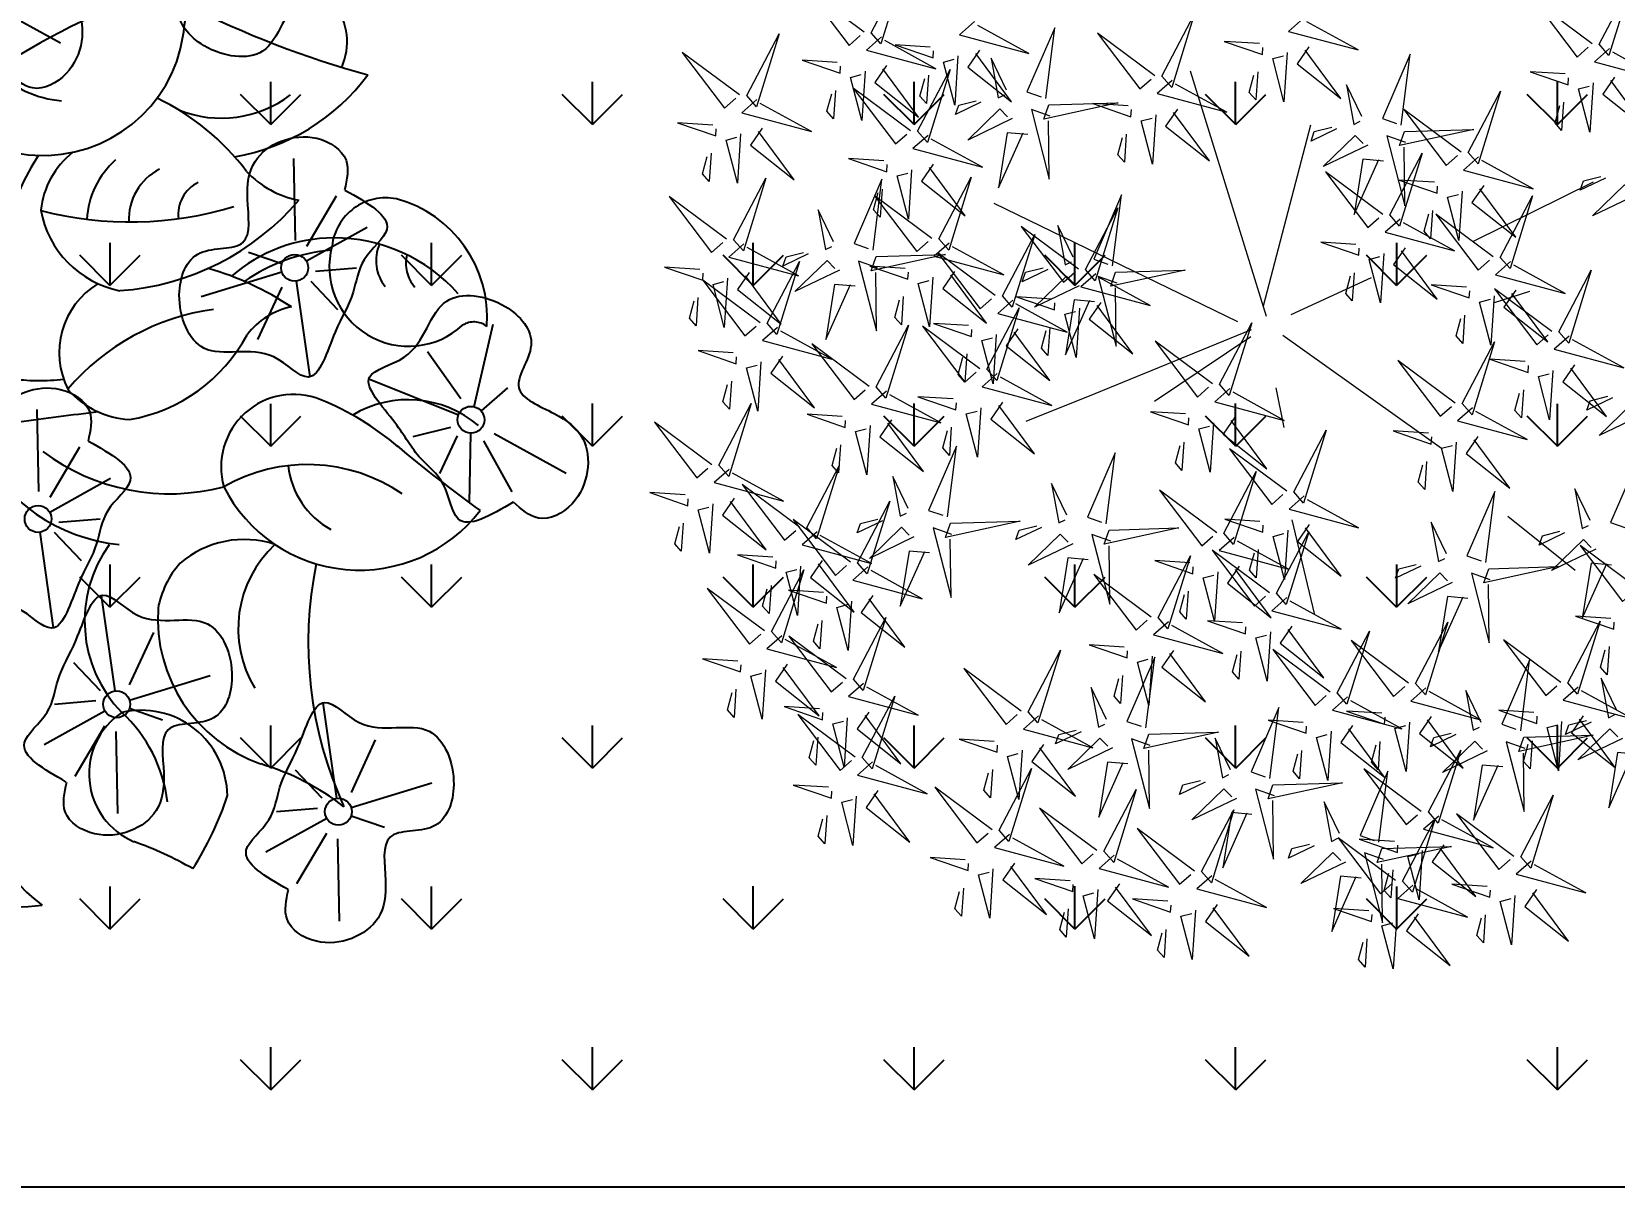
# Model space of a CAD drawing. Header units: inches. Extents: x -9 to 337, y -247 to 209.
# Drawn here: x 34.897 to 35.593, y 44.858 to 45.366 of the extents above; entities that cross this region are included whole.
import ezdxf

# ---------------------------------------------------------------- set-up
doc = ezdxf.new("R2010")
doc.units = ezdxf.units.IN
doc.header["$MEASUREMENT"] = 0
doc.header["$PDMODE"] = 34
doc.linetypes.add('ACAD_ISO02W100', pattern=[15, 12, -3])
doc.layers.add('arboless', color=72, linetype='ACAD_ISO02W100')
doc.layers.add('Croto', color=16, linetype='Continuous', lineweight=5)
doc.styles.add('MONOTXT4', font='monotxt4.shx')
doc.dimstyles.new('E100', dxfattribs={"dimtxt": 0.15, "dimasz": 0.2, "dimexe": 0.15, "dimexo": 0.02, "dimgap": 0.09, "dimtad": 1, "dimzin": 0, "dimdsep": 46, "dimtxsty": 'MONOTXT4', "dimblk": 'DOTSMALL', "dimcen": 0.01, "dimdle": 0.15, "dimclrd": 1, "dimclre": 1, "dimclrt": 2, "dimadec": 0, "dimazin": 0, "dimtfac": 1, "dimtofl": 0, "dimtmove": 1, "dimatfit": 1, "dimldrblk": 'OPEN90', "dimfxl": 1, "dimtolj": 1, "dimtzin": 0, "dimarcsym": 0})

# ---------------------------------------------------------------- blocks, each defined once
blk = doc.blocks.new('purple flowers')
at = {"color": 202, "linetype": 'Continuous'}
for p, q in [((9.461, 3.354), (9.275, 5.754)), ((0.11, -1.969), (-1.875, -3.331)), ((-0.124, -3.622), (-1.837, -3.7)), ((-4.97, -5.893), (-2.847, -4.02)), ((-0.396, -4.887), (-2.203, -3.942)), ((5.53, -4.174), (7.431, -5.752)), ((-2.88, -5.494), (-2.621, -4.384)), ((-1.558, -5.283), (-2.305, -4.327)), ((7.379, -4.622), (7.636, -5.622)), ((10.395, -4.213), (8.41, -5.575)), ((7.052, -5.997), (5.376, -6.245)), ((10.162, -5.866), (8.449, -5.944)), ((5.315, -8.137), (7.438, -6.264)), ((9.889, -7.131), (8.083, -6.186)), ((-5.499, -6.935), (-5.757, -8.044)), ((-3.408, -6.536), (-5.531, -8.409)), ((7.406, -7.738), (7.664, -6.628)), ((8.727, -7.527), (7.98, -6.571)), ((-6.82, -7.145), (-6.073, -8.102)), ((-7.982, -7.542), (-6.176, -8.487)), ((-8.255, -8.806), (-6.542, -8.728)), ((-5.145, -8.676), (-3.469, -8.427)), ((-8.488, -10.459), (-6.503, -9.098)), ((-5.472, -10.051), (-5.729, -9.051)), ((-3.623, -10.498), (-5.524, -8.921)), ((6.213, -9.611), (6.773, -12.386)), ((7.198, -12.185), (7.82, -10.61)), ((5.513, -11.621), (6.345, -12.4)), ((9.537, -11.778), (7.221, -12.636)), ((4.797, -14.075), (6.519, -12.983)), ((5.035, -12.871), (6.237, -12.702)), ((8.225, -13.156), (7.231, -12.878)), ((5.756, -14.943), (6.545, -13.421)), ((-2.467, -13.702), (-4.59, -15.575)), ((7.071, -15.972), (6.884, -13.572)), ((-5.878, -14.311), (-5.132, -15.268)), ((-4.557, -14.101), (-4.816, -15.21)), ((-7.041, -14.708), (-5.234, -15.653)), ((-4.203, -15.842), (-2.528, -15.593)), ((-7.313, -15.972), (-5.6, -15.894)), ((-4.53, -17.217), (-4.787, -16.217)), ((-2.681, -17.664), (-4.582, -16.087)), ((-7.547, -17.625), (-5.562, -16.264))]:
    blk.add_line(p, q, dxfattribs=at)
for centre in [(-2.552, -3.759), (7.734, -6.003), (-5.827, -8.669), (6.851, -12.772), (-4.885, -15.835)]:
    blk.add_circle(centre, 0.394, dxfattribs=at)
at = {"color": 102}
for centre, radius, start, end in [((8.722, 3.678), 2.841, 150.594, 211.7772), ((-0.01, -13.854), 19.935, 55.7207, 71.7062), ((10.819, 3.889), 3.126, 168.6008, 208.3848), ((6.411, -5.504), 7.594, 90.3699, 141.897), ((9.91, 4.249), 4.154, 209.8402, 294.6084), ((6.201, -1.093), 2.517, 71.818, 117.0244), ((7.091, -0.984), 2.948, 133.6208, 201.8989), ((14.847, 4.438), 10.335, 198.593, 230.3876), ((5.685, 13.078), 13.941, 295.2857, 302.0771), ((40.454, 4.002), 28.187, 186.3544, 197.9638), ((6.837, -2.309), 2.52, 74.9163, 120.0569), ((2.517, -0.849), 7.223, 340.4038, 7.5637), ((6.611, 2.205), 6.875, 206.0839, 219.1785), ((7.155, -2.537), 1.649, 60.3286, 125.9444), ((13.021, 0.047), 3.353, 191.5061, 250.6153), ((2.81, -3.735), 5.275, 150.4821, 207.3773), ((3.162, -3.58), 2.371, 64.6023, 150.6019), ((-138.657, -121.748), 183.018, 40.24332, 40.98048), ((10.403, 2.528), 7.604, 217.3335, 262.8899), ((7.742, -3.179), 1.061, 59.8834, 129.675), ((3.655, -3.094), 2.647, 165.1861, 209.4937), ((0.244, -9.214), 6.871, 41.2811, 82.7763), ((14.004, 1.48), 6.182, 223.0544, 266.6243), ((13.106, -2.118), 1.835, 279.362, 340.3188), ((5.361, -3.176), 6.195, 176.4236, 228.1645), ((12.055, -3.93), 2.813, 166.4489, 202.7549), ((-7.79, -6.358), 5.578, 155.486, 221.8625), ((-2.504, -6.568), 9.23, 0.1004, 16.8392), ((4.898, -1.08), 4.855, 223.0819, 275.1151), ((5.289, -8.982), 4.556, 33.3637, 74.4193), ((4.574, -9.932), 5.34, 38.4642, 67.8193), ((-2.194, -9.755), 3.842, 87.6643, 167.5749), ((5.169, -8.12), 2.21, 45.2035, 85.7973), ((9.591, -7.989), 1.592, 22.2012, 116.8093), ((5.038, -9.163), 4.865, 344.8833, 33.5175), ((-8.294, -10.157), 3.652, 106.0617, 178.7938), ((9.597, -8.783), 2.33, 108.0971, 256.0722), ((2.838, -9.184), 2.127, 11.3471, 139.1372), ((7.652, -8.516), 3.594, 298.9962, 18.3063), ((5.1, -10.01), 4.462, 150.1807, 265.8375), ((-1.006, -12.189), 4.933, 358.9193, 63.0608), ((9.853, -8.86), 1.164, 98.5384, 163.3678), ((-0.561, -12.08), 4.538, 119.7446, 193.7693), ((-1.738, -10.71), 2.786, 81.922, 112.7052), ((-2.15, -10.724), 2.887, 15.0019, 73.8397), ((-6.789, -10.918), 2.161, 67.0296, 190.3702), ((-3.379, -10.391), 8.46, 352.9703, 11.0771), ((10.223, -9.541), 1.062, 109.833, 164.5296), ((-10.127, -8.246), 4.237, 310.0608, 350.73), ((-7.691, -10.756), 2.527, 303.8561, 46.3173), ((4.356, -10.911), 2.456, 129.9176, 184.4468), ((-0.168, -13.248), 3.369, 76.1397, 154.4466), ((3.696, -12.649), 3.159, 352.735, 64.4007), ((-2.15, -10.724), 2.887, 356.055, 356.2447), ((8.779, -11.607), 0.618, 355.0961, 65.4613), ((-19.585, -13.894), 10.98, 3.7237, 13.6297), ((5.142, -22.063), 11.596, 111.8361, 147.836), ((43.762, -16.035), 39.017, 173.1285, 177.6872), ((-8.677, -4.24), 8.941, 270.3129, 285.5326), ((-12.06, -15.307), 7.409, 355.486, 16.8376)]:
    blk.add_arc(centre, radius, start, end, dxfattribs=at)
at = {"color": 202, "linetype": 'Continuous'}
for points in [[(7.899, 4.192), (6.61, 5.274), (7.219, 6.199), (7.486, 7.17), (7.947, 8.37), (8.655, 9.727), (9.701, 9.198), (11.761, 9.061), (12.572, 7.541), (12.03, 6.276), (10.798, 5.898), (10.736, 4.62), (10.581, 3.507), (8.815, 2.724), (7.919, 3.316), (7.911, 4.189)], [(16.39, 3.14), (17.68, 2.058), (17.07, 1.133), (16.803, 0.162), (16.342, -1.038), (15.634, -2.395), (14.588, -1.866), (12.528, -1.728), (11.717, -0.208), (12.259, 1.056), (13.491, 1.434), (13.554, 2.712), (13.708, 3.825), (15.474, 4.608), (16.37, 4.016), (16.378, 3.143)], [(0.165, -3.741), (-0.127, -5.399), (-1.233, -5.334), (-2.207, -5.588), (-3.478, -5.789), (-5.006, -5.854), (-5.071, -4.684), (-5.982, -2.831), (-5.071, -1.368), (-3.705, -1.206), (-2.762, -2.083), (-1.624, -1.498), (-0.583, -1.076), (0.979, -2.213), (0.913, -3.286), (0.162, -3.729)], [(10.451, -5.985), (10.158, -7.643), (9.052, -7.577), (8.078, -7.831), (6.808, -8.033), (5.279, -8.098), (5.214, -6.927), (4.304, -5.075), (5.214, -3.612), (6.58, -3.45), (7.524, -4.327), (8.662, -3.742), (9.703, -3.32), (11.264, -4.457), (11.199, -5.53), (10.447, -5.973)], [(-8.544, -8.688), (-8.251, -7.03), (-7.145, -7.095), (-6.171, -6.841), (-4.901, -6.64), (-3.372, -6.575), (-3.307, -7.745), (-2.396, -9.598), (-3.307, -11.06), (-4.673, -11.223), (-5.617, -10.345), (-6.755, -10.93), (-7.796, -11.353), (-9.357, -10.215), (-9.292, -9.143), (-8.54, -8.7)], [(5.509, -15.135), (4.219, -14.052), (4.829, -13.127), (5.096, -12.157), (5.557, -10.956), (6.265, -9.6), (7.311, -10.128), (9.371, -10.266), (10.182, -11.786), (9.64, -13.05), (8.408, -13.428), (8.345, -14.707), (8.191, -15.819), (6.425, -16.603), (5.529, -16.01), (5.521, -15.137)], [(-7.602, -15.854), (-7.31, -14.196), (-6.204, -14.261), (-5.23, -14.007), (-3.959, -13.806), (-2.431, -13.741), (-2.366, -14.911), (-1.455, -16.764), (-2.366, -18.226), (-3.732, -18.389), (-4.675, -17.511), (-5.813, -18.096), (-6.854, -18.519), (-8.416, -17.381), (-8.35, -16.309), (-7.599, -15.866)]]:
    blk.add_spline(points, degree=3, dxfattribs=at)
blk = doc.blocks.new('A$C1CBF2075')
at = {"layer": 'Croto', "color": 32}
for p, q in [((0.33427, 0.33866), (0.38477, 0.45875)), ((0.32224, 0.33145), (0.27174, 0.44434)), ((0.31984, 0.33626), (0.24529, 0.3867)), ((0.40882, 0.35787), (0.44249, 0.36988)), ((0.33186, 0.33145), (0.40882, 0.35787)), ((0.33427, 0.32905), (0.38958, 0.33626)), ((0.31263, 0.32425), (0.27174, 0.31224)), ((0.32224, 0.31945), (0.3006, 0.22818)), ((0.34148, 0.30263), (0.3511, 0.28582)), ((0.22365, 0.29303), (0.16112, 0.27621)), ((0.23567, 0.2642), (0.21884, 0.257)), ((0.37756, 0.24979), (0.3992, 0.20896)), ((0.2982, 0.18254), (0.29098, 0.14171))]:
    blk.add_line(p, q, dxfattribs=at)
at = {"layer": 'Croto', "color": 40}
for points in [[(0.44249, 0.57884), (0.4497, 0.61247), (0.4521, 0.57884), (0.44489, 0.57884)], [(0.37756, 0.56203), (0.38477, 0.59566), (0.38717, 0.56203), (0.37996, 0.56203)], [(0.44008, 0.57644), (0.40882, 0.58845), (0.44008, 0.56924), (0.44008, 0.57644)], [(0.46172, 0.57644), (0.47375, 0.58845), (0.46413, 0.57164), (0.46172, 0.57404)], [(0.43768, 0.57164), (0.44729, 0.57164), (0.42806, 0.54282), (0.43768, 0.56924)], [(0.45451, 0.56443), (0.47134, 0.54762), (0.46172, 0.56684), (0.45691, 0.56443)], [(0.47134, 0.56684), (0.48096, 0.55723), (0.48096, 0.56203), (0.47375, 0.56684)], [(0.49299, 0.53081), (0.5002, 0.56443), (0.50261, 0.53081), (0.49539, 0.53081)], [(0.44489, 0.55963), (0.45451, 0.55723), (0.4497, 0.53081), (0.44729, 0.55963)], [(0.37275, 0.55483), (0.38236, 0.55483), (0.36313, 0.526), (0.37275, 0.55242)], [(0.39198, 0.51159), (0.3992, 0.54522), (0.4016, 0.51159), (0.39439, 0.51159)], [(0.49058, 0.52841), (0.45932, 0.54041), (0.49058, 0.5212), (0.49058, 0.52841)], [(0.38958, 0.50919), (0.35832, 0.5212), (0.38958, 0.50199), (0.38958, 0.50919)], [(0.52184, 0.5188), (0.53146, 0.50919), (0.53146, 0.51399), (0.52425, 0.5188)], [(0.35752, 0.49957), (0.37062, 0.50323), (0.36643, 0.50559), (0.35871, 0.50166)], [(0.44351, 0.48033), (0.41776, 0.50314), (0.44823, 0.48871), (0.44469, 0.48243)], [(0.46814, 0.49957), (0.48124, 0.50323), (0.47705, 0.50559), (0.46933, 0.50166)], [(0.44742, 0.4726), (0.45215, 0.48098), (0.4678, 0.45007), (0.44951, 0.47142)], [(0.46142, 0.47299), (0.46824, 0.48019), (0.48889, 0.46302), (0.46261, 0.47508)], [(0.50261, 0.48277), (0.51222, 0.48277), (0.49299, 0.45395), (0.50261, 0.48037)], [(0.56994, 0.45395), (0.57715, 0.48757), (0.57956, 0.45395), (0.57235, 0.45395)], [(0.3338, 0.47706), (0.30798, 0.45573), (0.34007, 0.47352), (0.3338, 0.47706)], [(0.41603, 0.46356), (0.38477, 0.47557), (0.41603, 0.45635), (0.41603, 0.46356)], [(0.51944, 0.47557), (0.53627, 0.45875), (0.52665, 0.47797), (0.52184, 0.47557)], [(0.53627, 0.47797), (0.54589, 0.46836), (0.54589, 0.47316), (0.53868, 0.47797)], [(0.48818, 0.43233), (0.49539, 0.46596), (0.4978, 0.43233), (0.49058, 0.43233)], [(0.50982, 0.47076), (0.51944, 0.46836), (0.51463, 0.44194), (0.51222, 0.47076)], [(0.56754, 0.45155), (0.53627, 0.46356), (0.56754, 0.44434), (0.56754, 0.45155)], [(0.42084, 0.44674), (0.43046, 0.44434), (0.42565, 0.41792), (0.42325, 0.44674)], [(0.48577, 0.42993), (0.45451, 0.44194), (0.48577, 0.42272), (0.48577, 0.42993)], [(0.50742, 0.42993), (0.51944, 0.44194), (0.50982, 0.42513), (0.50742, 0.42753)], [(0.55792, 0.40351), (0.56513, 0.43714), (0.56754, 0.40351), (0.56032, 0.40351)], [(0.57235, 0.43473), (0.58196, 0.43233), (0.57715, 0.40591), (0.57475, 0.43473)], [(0.46172, 0.40111), (0.47375, 0.41312), (0.46413, 0.3963), (0.46172, 0.39871)], [(0.49058, 0.41312), (0.5002, 0.41072), (0.49539, 0.3843), (0.49299, 0.41312)], [(0.57715, 0.40111), (0.58918, 0.41312), (0.57956, 0.3963), (0.57715, 0.39871)], [(0.3802, 0.40206), (0.40312, 0.40847), (0.38166, 0.40953), (0.38138, 0.40416)], [(0.37966, 0.39133), (0.38648, 0.39852), (0.40713, 0.38136), (0.38084, 0.39342)], [(0.40401, 0.3963), (0.41363, 0.3867), (0.41363, 0.3915), (0.40641, 0.3963)], [(0.22419, 0.37342), (0.21964, 0.38979), (0.22955, 0.37315), (0.22628, 0.37224)], [(0.47134, 0.3915), (0.48096, 0.38189), (0.48096, 0.3867), (0.47375, 0.3915)], [(0.52586, 0.37948), (0.53895, 0.38314), (0.53477, 0.3855), (0.52704, 0.38157)], [(0.56032, 0.3843), (0.56994, 0.38189), (0.56513, 0.35547), (0.56273, 0.3843)], [(0.51914, 0.3529), (0.52596, 0.36009), (0.54661, 0.34293), (0.52032, 0.35499)], [(0.60601, 0.35787), (0.61563, 0.35547), (0.61082, 0.32905), (0.60842, 0.35787)], [(0.19479, 0.32185), (0.20441, 0.32185), (0.18517, 0.29303), (0.19479, 0.31945)], [(0.25972, 0.31704), (0.27655, 0.30023), (0.26693, 0.31945), (0.26212, 0.31704)], [(0.37034, 0.2618), (0.37756, 0.29543), (0.37996, 0.2618), (0.37275, 0.2618)], [(0.60601, 0.29543), (0.61563, 0.29543), (0.59639, 0.2666), (0.60601, 0.29303)], [(0.22365, 0.23538), (0.23086, 0.26901), (0.23327, 0.23538), (0.22605, 0.23538)], [(0.45691, 0.257), (0.42565, 0.26901), (0.45691, 0.24979), (0.45691, 0.257)], [(0.50796, 0.23651), (0.5034, 0.25288), (0.51332, 0.23625), (0.51005, 0.23533)], [(0.53868, 0.24739), (0.5483, 0.24499), (0.54349, 0.21857), (0.54108, 0.24739)], [(0.58677, 0.21376), (0.59639, 0.21136), (0.59158, 0.18494), (0.58918, 0.21376)], [(0.41844, 0.17533), (0.42565, 0.20896), (0.42806, 0.17533), (0.42084, 0.17533)], [(0.49219, 0.18253), (0.50529, 0.18618), (0.5011, 0.18854), (0.49337, 0.18462)], [(0.52425, 0.15372), (0.53146, 0.18734), (0.53387, 0.15372), (0.52665, 0.15372)], [(0.55551, 0.17293), (0.56513, 0.17053), (0.56032, 0.14411), (0.55792, 0.17293)]]:
    blk.add_lwpolyline(points, dxfattribs=at)
at = {"layer": 'Croto', "color": 22}
for points in [[(0.37515, 0.55963), (0.34389, 0.57164), (0.37515, 0.55242), (0.37515, 0.55963)], [(0.39679, 0.55963), (0.40882, 0.57164), (0.3992, 0.55483), (0.39679, 0.55723)], [(0.38958, 0.54762), (0.40641, 0.53081), (0.39679, 0.55002), (0.39198, 0.54762)], [(0.40641, 0.55002), (0.41603, 0.54041), (0.41603, 0.54522), (0.40882, 0.55002)], [(0.35832, 0.53561), (0.37034, 0.54762), (0.36072, 0.53081), (0.35832, 0.53321)], [(0.37996, 0.54282), (0.38958, 0.54041), (0.38477, 0.51399), (0.38236, 0.54282)], [(0.51222, 0.52841), (0.52425, 0.54041), (0.51463, 0.5236), (0.51222, 0.526)], [(0.33427, 0.53081), (0.34389, 0.53081), (0.32465, 0.50199), (0.33427, 0.52841)], [(0.3511, 0.5236), (0.36794, 0.50679), (0.35832, 0.526), (0.35351, 0.5236)], [(0.36794, 0.526), (0.37756, 0.5164), (0.37756, 0.5212), (0.37034, 0.526)], [(0.41122, 0.50919), (0.42325, 0.5212), (0.41363, 0.50439), (0.41122, 0.50679)], [(0.48818, 0.5236), (0.4978, 0.5236), (0.47856, 0.49478), (0.48818, 0.5212)], [(0.50501, 0.5164), (0.52184, 0.49958), (0.51222, 0.5188), (0.50742, 0.5164)], [(0.50742, 0.48998), (0.51463, 0.5236), (0.51703, 0.48998), (0.50982, 0.48998)], [(0.34443, 0.49591), (0.33988, 0.51228), (0.3498, 0.49565), (0.34652, 0.49473)], [(0.45505, 0.49591), (0.4505, 0.51228), (0.46042, 0.49565), (0.45714, 0.49473)], [(0.49539, 0.51159), (0.50501, 0.50919), (0.5002, 0.48277), (0.4978, 0.51159)], [(0.33289, 0.48033), (0.30714, 0.50314), (0.33761, 0.48871), (0.33407, 0.48243)], [(0.38717, 0.50439), (0.39679, 0.50439), (0.37756, 0.47557), (0.38717, 0.50199)], [(0.40401, 0.49718), (0.42084, 0.48037), (0.41122, 0.49958), (0.40641, 0.49718)], [(0.41844, 0.46596), (0.42565, 0.49958), (0.42806, 0.46596), (0.42084, 0.46596)], [(0.42084, 0.49958), (0.43046, 0.48998), (0.43046, 0.49478), (0.42325, 0.49958)], [(0.50501, 0.48757), (0.47375, 0.49958), (0.50501, 0.48037), (0.50501, 0.48757)], [(0.52665, 0.48757), (0.53868, 0.49958), (0.52906, 0.48277), (0.52665, 0.48517)], [(0.35135, 0.48373), (0.37426, 0.49013), (0.3528, 0.49119), (0.35253, 0.48582)], [(0.39439, 0.49238), (0.40401, 0.48998), (0.3992, 0.46356), (0.39679, 0.49238)], [(0.46197, 0.48373), (0.48488, 0.49013), (0.46342, 0.49119), (0.46315, 0.48582)], [(0.3368, 0.4726), (0.34152, 0.48098), (0.35718, 0.45007), (0.33889, 0.47142)], [(0.3508, 0.47299), (0.35762, 0.48019), (0.37827, 0.46302), (0.35198, 0.47508)], [(0.44442, 0.47706), (0.4186, 0.45573), (0.45069, 0.47352), (0.44442, 0.47706)], [(0.43768, 0.46356), (0.4497, 0.47557), (0.44008, 0.45875), (0.43768, 0.46115)], [(0.28377, 0.45155), (0.2525, 0.46356), (0.28377, 0.44434), (0.28377, 0.45155)], [(0.30541, 0.45155), (0.31743, 0.46356), (0.30782, 0.44674), (0.30541, 0.44914)], [(0.41363, 0.45875), (0.42325, 0.45875), (0.40401, 0.42993), (0.41363, 0.45635)], [(0.41363, 0.42513), (0.42084, 0.45875), (0.42325, 0.42513), (0.41603, 0.42513)], [(0.58918, 0.45155), (0.6012, 0.46356), (0.59158, 0.44674), (0.58918, 0.44914)], [(0.43046, 0.45155), (0.44729, 0.43473), (0.43768, 0.45395), (0.43287, 0.45155)], [(0.44729, 0.45395), (0.45691, 0.44434), (0.45691, 0.44914), (0.4497, 0.45395)], [(0.23808, 0.43233), (0.2501, 0.44434), (0.24048, 0.42753), (0.23808, 0.42993)], [(0.28136, 0.44674), (0.29098, 0.44674), (0.27174, 0.41792), (0.28136, 0.44434)], [(0.2982, 0.43954), (0.31503, 0.42272), (0.30541, 0.44194), (0.3006, 0.43954)], [(0.37515, 0.40831), (0.38236, 0.44194), (0.38477, 0.40831), (0.37756, 0.40831)], [(0.56513, 0.44674), (0.57475, 0.44674), (0.55551, 0.41792), (0.56513, 0.44434)], [(0.58196, 0.43954), (0.5988, 0.42272), (0.58918, 0.44194), (0.58437, 0.43954)], [(0.5988, 0.44194), (0.60842, 0.43233), (0.60842, 0.43714), (0.6012, 0.44194)], [(0.28858, 0.43473), (0.2982, 0.43233), (0.29339, 0.40591), (0.29098, 0.43473)], [(0.41122, 0.42272), (0.37996, 0.43473), (0.41122, 0.41552), (0.41122, 0.42272)], [(0.43287, 0.42272), (0.44489, 0.43473), (0.43527, 0.41792), (0.43287, 0.42032)], [(0.44249, 0.40351), (0.4497, 0.43714), (0.4521, 0.40351), (0.44489, 0.40351)], [(0.21403, 0.42753), (0.22365, 0.42753), (0.20441, 0.39871), (0.21403, 0.42513)], [(0.37329, 0.41425), (0.36873, 0.43062), (0.37865, 0.41398), (0.37538, 0.41307)], [(0.23086, 0.42032), (0.2477, 0.40351), (0.23808, 0.42272), (0.23327, 0.42032)], [(0.2477, 0.42272), (0.25731, 0.41312), (0.25731, 0.41792), (0.2501, 0.42272)], [(0.36174, 0.39867), (0.336, 0.42148), (0.36647, 0.40705), (0.36293, 0.40077)], [(0.48337, 0.42513), (0.49299, 0.42513), (0.47375, 0.3963), (0.48337, 0.42272)], [(0.5002, 0.41792), (0.51703, 0.40111), (0.50742, 0.42032), (0.50261, 0.41792)], [(0.51703, 0.42032), (0.52665, 0.41072), (0.52665, 0.41552), (0.51944, 0.42032)], [(0.22124, 0.41552), (0.23086, 0.41312), (0.22605, 0.3867), (0.22365, 0.41552)], [(0.37275, 0.40591), (0.34148, 0.41792), (0.37275, 0.39871), (0.37275, 0.40591)], [(0.39439, 0.40591), (0.40641, 0.41792), (0.39679, 0.40111), (0.39439, 0.40351)], [(0.40882, 0.41792), (0.41844, 0.41792), (0.3992, 0.3891), (0.40882, 0.41552)], [(0.44008, 0.40111), (0.40882, 0.41312), (0.44008, 0.3939), (0.44008, 0.40111)], [(0.42565, 0.41072), (0.44249, 0.3939), (0.43287, 0.41312), (0.42806, 0.41072)], [(0.44249, 0.41312), (0.4521, 0.40351), (0.4521, 0.40831), (0.44489, 0.41312)], [(0.55551, 0.40111), (0.52425, 0.41312), (0.55551, 0.3939), (0.55551, 0.40111)], [(0.41603, 0.40591), (0.42565, 0.40351), (0.42084, 0.37709), (0.41844, 0.40591)], [(0.5507, 0.37469), (0.55792, 0.40831), (0.56032, 0.37469), (0.55311, 0.37469)], [(0.60361, 0.37709), (0.61082, 0.41072), (0.61323, 0.37709), (0.60601, 0.37709)], [(0.37034, 0.40111), (0.37996, 0.40111), (0.36072, 0.37229), (0.37034, 0.39871)], [(0.36566, 0.39094), (0.37038, 0.39932), (0.38603, 0.3684), (0.36775, 0.38976)], [(0.38717, 0.3939), (0.40401, 0.37709), (0.39439, 0.3963), (0.38958, 0.3939)], [(0.43768, 0.3963), (0.44729, 0.3963), (0.42806, 0.36748), (0.43768, 0.3939)], [(0.55311, 0.3963), (0.56273, 0.3963), (0.54349, 0.36748), (0.55311, 0.3939)], [(0.36265, 0.3954), (0.33684, 0.37407), (0.36893, 0.39186), (0.36265, 0.3954)], [(0.37756, 0.3891), (0.38717, 0.3867), (0.38236, 0.36028), (0.37996, 0.3891)], [(0.45451, 0.3891), (0.47134, 0.37229), (0.46172, 0.3915), (0.45691, 0.3891)], [(0.51277, 0.37582), (0.50821, 0.39219), (0.51813, 0.37555), (0.51486, 0.37464)], [(0.56994, 0.3891), (0.58677, 0.37229), (0.57715, 0.3915), (0.57235, 0.3891)], [(0.58677, 0.3915), (0.59639, 0.38189), (0.59639, 0.3867), (0.58918, 0.3915)], [(0.23728, 0.37708), (0.25038, 0.38073), (0.24619, 0.38309), (0.23846, 0.37917)], [(0.44489, 0.3843), (0.45451, 0.38189), (0.4497, 0.35547), (0.44729, 0.3843)], [(0.50122, 0.36024), (0.47548, 0.38305), (0.50595, 0.36862), (0.5024, 0.36234)], [(0.5483, 0.37229), (0.51703, 0.3843), (0.5483, 0.36508), (0.5483, 0.37229)], [(0.6012, 0.37469), (0.56994, 0.3867), (0.6012, 0.36748), (0.6012, 0.37469)], [(0.56994, 0.37229), (0.58196, 0.3843), (0.57235, 0.36748), (0.56994, 0.36988)], [(0.62285, 0.37469), (0.63487, 0.3867), (0.62525, 0.36988), (0.62285, 0.37229)], [(0.2311, 0.36123), (0.25402, 0.36763), (0.23256, 0.3687), (0.23229, 0.36333)], [(0.51968, 0.36363), (0.5426, 0.37004), (0.52113, 0.3711), (0.52086, 0.36573)], [(0.54589, 0.36748), (0.55551, 0.36748), (0.53627, 0.33866), (0.54589, 0.36508)], [(0.5988, 0.36988), (0.60842, 0.36988), (0.58918, 0.34106), (0.5988, 0.36748)], [(0.58918, 0.33386), (0.59639, 0.36748), (0.5988, 0.33386), (0.59158, 0.33386)], [(0.11784, 0.32665), (0.12505, 0.36028), (0.12745, 0.32665), (0.12024, 0.32665)], [(0.1996, 0.32905), (0.20681, 0.36268), (0.20922, 0.32905), (0.202, 0.32905)], [(0.21656, 0.35011), (0.22128, 0.35849), (0.23694, 0.32757), (0.21865, 0.34893)], [(0.2477, 0.33145), (0.25491, 0.36508), (0.25731, 0.33145), (0.2501, 0.33145)], [(0.50514, 0.35251), (0.50986, 0.36089), (0.52551, 0.32997), (0.50723, 0.35133)], [(0.56273, 0.36028), (0.57956, 0.34346), (0.56994, 0.36268), (0.56513, 0.36028)], [(0.57956, 0.36268), (0.58918, 0.35307), (0.58918, 0.35787), (0.58196, 0.36268)], [(0.61563, 0.36268), (0.63247, 0.34587), (0.62285, 0.36508), (0.61804, 0.36268)], [(0.63247, 0.36508), (0.64208, 0.35547), (0.64208, 0.36028), (0.63487, 0.36508)], [(0.21356, 0.35457), (0.18774, 0.33324), (0.21983, 0.35103), (0.21356, 0.35457)], [(0.23056, 0.35049), (0.23738, 0.35769), (0.25803, 0.34052), (0.23174, 0.35259)], [(0.36313, 0.32425), (0.37034, 0.35787), (0.37275, 0.32425), (0.36553, 0.32425)], [(0.50213, 0.35697), (0.47631, 0.33564), (0.50841, 0.35343), (0.50213, 0.35697)], [(0.55311, 0.35547), (0.56273, 0.35307), (0.55792, 0.32665), (0.55551, 0.35547)], [(0.58677, 0.33145), (0.55551, 0.34346), (0.58677, 0.32425), (0.58677, 0.33145)], [(0.60842, 0.33145), (0.62044, 0.34346), (0.61082, 0.32665), (0.60842, 0.32905)], [(0.13707, 0.32425), (0.1491, 0.33626), (0.13948, 0.31945), (0.13707, 0.32185)], [(0.24529, 0.32905), (0.21403, 0.34106), (0.24529, 0.32185), (0.24529, 0.32905)], [(0.21884, 0.32665), (0.23086, 0.33866), (0.22124, 0.32185), (0.21884, 0.32425)], [(0.26693, 0.32905), (0.27896, 0.34106), (0.26934, 0.32425), (0.26693, 0.32665)], [(0.45746, 0.32298), (0.4529, 0.33935), (0.46282, 0.32271), (0.45955, 0.3218)], [(0.61082, 0.30263), (0.61804, 0.33626), (0.62044, 0.30263), (0.61323, 0.30263)], [(0.38236, 0.32185), (0.39439, 0.33386), (0.38477, 0.31704), (0.38236, 0.31945)], [(0.47055, 0.32664), (0.48364, 0.33029), (0.47946, 0.33265), (0.47173, 0.32873)], [(0.24289, 0.32425), (0.2525, 0.32425), (0.23327, 0.29543), (0.24289, 0.32185)], [(0.58437, 0.32665), (0.59399, 0.32665), (0.57475, 0.29783), (0.58437, 0.32425)], [(0.6012, 0.31945), (0.61804, 0.30263), (0.60842, 0.32185), (0.60361, 0.31945)], [(0.61804, 0.32185), (0.62766, 0.31224), (0.62766, 0.31704), (0.62044, 0.32185)], [(0.14669, 0.31464), (0.15631, 0.30503), (0.15631, 0.30984), (0.1491, 0.31464)], [(0.22124, 0.28102), (0.22846, 0.31464), (0.23086, 0.28102), (0.22365, 0.28102)], [(0.22846, 0.31704), (0.23808, 0.30744), (0.23808, 0.31224), (0.23086, 0.31704)], [(0.27655, 0.31945), (0.28617, 0.30984), (0.28617, 0.31464), (0.27896, 0.31945)], [(0.35832, 0.31704), (0.36794, 0.31704), (0.3487, 0.28822), (0.35832, 0.31464)], [(0.46437, 0.31079), (0.48729, 0.3172), (0.46582, 0.31826), (0.46555, 0.31289)], [(0.59158, 0.31464), (0.6012, 0.31224), (0.59639, 0.28582), (0.59399, 0.31464)], [(0.202, 0.30984), (0.21162, 0.30744), (0.20681, 0.28102), (0.20441, 0.30984)], [(0.2501, 0.31224), (0.25972, 0.30984), (0.25491, 0.28342), (0.2525, 0.31224)], [(0.36553, 0.30503), (0.37515, 0.30263), (0.37034, 0.27621), (0.36794, 0.30503)], [(0.37515, 0.30984), (0.39198, 0.29303), (0.38236, 0.31224), (0.37756, 0.30984)], [(0.39198, 0.31224), (0.4016, 0.30263), (0.4016, 0.30744), (0.39439, 0.31224)], [(0.44983, 0.29967), (0.45455, 0.30805), (0.4702, 0.27713), (0.45192, 0.29849)], [(0.46383, 0.30006), (0.47065, 0.30725), (0.4913, 0.29008), (0.46501, 0.30215)], [(0.60842, 0.30023), (0.57715, 0.31224), (0.60842, 0.29303), (0.60842, 0.30023)], [(0.63006, 0.30023), (0.64208, 0.31224), (0.63247, 0.29543), (0.63006, 0.29783)], [(0.40882, 0.26901), (0.41603, 0.30263), (0.41844, 0.26901), (0.41122, 0.26901)], [(0.44682, 0.30413), (0.421, 0.2828), (0.4531, 0.30059), (0.44682, 0.30413)], [(0.53627, 0.2666), (0.54349, 0.30023), (0.54589, 0.2666), (0.53868, 0.2666)], [(0.21884, 0.27861), (0.18757, 0.29062), (0.21884, 0.27141), (0.21884, 0.27861)], [(0.24048, 0.27861), (0.2525, 0.29062), (0.24289, 0.27381), (0.24048, 0.27621)], [(0.45932, 0.2594), (0.46653, 0.29303), (0.46894, 0.2594), (0.46172, 0.2594)], [(0.62285, 0.28822), (0.63968, 0.27141), (0.63006, 0.29062), (0.62525, 0.28822)], [(0.63968, 0.29062), (0.6493, 0.28102), (0.6493, 0.28582), (0.64208, 0.29062)], [(0.61323, 0.28342), (0.62285, 0.28102), (0.61804, 0.2546), (0.61563, 0.28342)], [(0.40641, 0.2666), (0.37515, 0.27861), (0.40641, 0.2594), (0.40641, 0.2666)], [(0.42806, 0.2666), (0.44008, 0.27861), (0.43046, 0.2618), (0.42806, 0.2642)], [(0.53387, 0.2642), (0.50261, 0.27621), (0.53387, 0.257), (0.53387, 0.2642)], [(0.55551, 0.2642), (0.56754, 0.27621), (0.55792, 0.2594), (0.55551, 0.2618)], [(0.21643, 0.27381), (0.22605, 0.27381), (0.20681, 0.24499), (0.21643, 0.27141)], [(0.23327, 0.2666), (0.2501, 0.24979), (0.24048, 0.26901), (0.23567, 0.2666)], [(0.2501, 0.26901), (0.25972, 0.2594), (0.25972, 0.2642), (0.2525, 0.26901)], [(0.28136, 0.24018), (0.28858, 0.27381), (0.29098, 0.24018), (0.28377, 0.24018)], [(0.38958, 0.2594), (0.4016, 0.27141), (0.39198, 0.2546), (0.38958, 0.257)], [(0.47856, 0.257), (0.49058, 0.26901), (0.48096, 0.25219), (0.47856, 0.2546)], [(0.22365, 0.2618), (0.23327, 0.2594), (0.22846, 0.23298), (0.22605, 0.2618)], [(0.40401, 0.2618), (0.41363, 0.2618), (0.39439, 0.23298), (0.40401, 0.2594)], [(0.53146, 0.2594), (0.54108, 0.2594), (0.52184, 0.23058), (0.53146, 0.257)], [(0.58437, 0.23298), (0.59158, 0.2666), (0.59399, 0.23298), (0.58677, 0.23298)], [(0.36553, 0.2546), (0.37515, 0.2546), (0.35591, 0.22577), (0.36553, 0.25219)], [(0.42084, 0.2546), (0.43768, 0.23778), (0.42806, 0.257), (0.42325, 0.2546)], [(0.43768, 0.257), (0.44729, 0.24739), (0.44729, 0.25219), (0.44008, 0.257)], [(0.45451, 0.25219), (0.46413, 0.25219), (0.44489, 0.22337), (0.45451, 0.24979)], [(0.5483, 0.25219), (0.56513, 0.23538), (0.55551, 0.2546), (0.5507, 0.25219)], [(0.56513, 0.2546), (0.57475, 0.24499), (0.57475, 0.24979), (0.56754, 0.2546)], [(0.22124, 0.23298), (0.18998, 0.24499), (0.22124, 0.22577), (0.22124, 0.23298)], [(0.24289, 0.23298), (0.25491, 0.24499), (0.24529, 0.22818), (0.24289, 0.23058)], [(0.3006, 0.23778), (0.31263, 0.24979), (0.30301, 0.23298), (0.3006, 0.23538)], [(0.38236, 0.24739), (0.3992, 0.23058), (0.38958, 0.24979), (0.38477, 0.24739)], [(0.3992, 0.24979), (0.40882, 0.24018), (0.40882, 0.24499), (0.4016, 0.24979)], [(0.41122, 0.24979), (0.42084, 0.24739), (0.41603, 0.22097), (0.41363, 0.24979)], [(0.47134, 0.24499), (0.48818, 0.22818), (0.47856, 0.24739), (0.47375, 0.24499)], [(0.48818, 0.24739), (0.4978, 0.23778), (0.4978, 0.24259), (0.49058, 0.24739)], [(0.52105, 0.24017), (0.53414, 0.24383), (0.52996, 0.24619), (0.52223, 0.24226)], [(0.37275, 0.24259), (0.38236, 0.24018), (0.37756, 0.21376), (0.37515, 0.24259)], [(0.40641, 0.22818), (0.37515, 0.24018), (0.40641, 0.22097), (0.40641, 0.22818)], [(0.42806, 0.22818), (0.44008, 0.24018), (0.43046, 0.22337), (0.42806, 0.22577)], [(0.49641, 0.22094), (0.47067, 0.24374), (0.50114, 0.22931), (0.49759, 0.22303)], [(0.58196, 0.23058), (0.5507, 0.24259), (0.58196, 0.22337), (0.58196, 0.23058)], [(0.60361, 0.23058), (0.61563, 0.24259), (0.60601, 0.22577), (0.60361, 0.22818)], [(0.27655, 0.23298), (0.28617, 0.23298), (0.26693, 0.20416), (0.27655, 0.23058)], [(0.51487, 0.22433), (0.53779, 0.23073), (0.51632, 0.23179), (0.51605, 0.22642)], [(0.21884, 0.22818), (0.22846, 0.22818), (0.20922, 0.19935), (0.21884, 0.22577)], [(0.23567, 0.22097), (0.2525, 0.20416), (0.24289, 0.22337), (0.23808, 0.22097)], [(0.2525, 0.22337), (0.26212, 0.21376), (0.26212, 0.21857), (0.25491, 0.22337)], [(0.28377, 0.22097), (0.29339, 0.21857), (0.28858, 0.19215), (0.28617, 0.22097)], [(0.31022, 0.22818), (0.31984, 0.21857), (0.31984, 0.22337), (0.31263, 0.22818)], [(0.40401, 0.22337), (0.41363, 0.22337), (0.39439, 0.19455), (0.40401, 0.22097)], [(0.55311, 0.19215), (0.56032, 0.22577), (0.56273, 0.19215), (0.55551, 0.19215)], [(0.57956, 0.22577), (0.58918, 0.22577), (0.56994, 0.19695), (0.57956, 0.22337)], [(0.59639, 0.21857), (0.61323, 0.20176), (0.60361, 0.22097), (0.5988, 0.21857)], [(0.61323, 0.22097), (0.62285, 0.21136), (0.62285, 0.21617), (0.61563, 0.22097)], [(0.22605, 0.21617), (0.23567, 0.21376), (0.23086, 0.18734), (0.22846, 0.21617)], [(0.42084, 0.21617), (0.43768, 0.19935), (0.42806, 0.21857), (0.42325, 0.21617)], [(0.43768, 0.21857), (0.44729, 0.20896), (0.44729, 0.21376), (0.44008, 0.21857)], [(0.49732, 0.21766), (0.4715, 0.19633), (0.5036, 0.21412), (0.49732, 0.21766)], [(0.51433, 0.21359), (0.52115, 0.22079), (0.5418, 0.20362), (0.51551, 0.21568)], [(0.41122, 0.21136), (0.42084, 0.20896), (0.41603, 0.18254), (0.41363, 0.21136)], [(0.22285, 0.19213), (0.23595, 0.19579), (0.23176, 0.19815), (0.22404, 0.19423)], [(0.3455, 0.19213), (0.35859, 0.19579), (0.35441, 0.19815), (0.34668, 0.19423)], [(0.5507, 0.18975), (0.51944, 0.20176), (0.5507, 0.18254), (0.5507, 0.18975)], [(0.57235, 0.18975), (0.58437, 0.20176), (0.57475, 0.18494), (0.57235, 0.18734)], [(0.32086, 0.1729), (0.29512, 0.1957), (0.32559, 0.18128), (0.32204, 0.17499)], [(0.4791, 0.17887), (0.47455, 0.19524), (0.48446, 0.1786), (0.48119, 0.17769)], [(0.21668, 0.17629), (0.23959, 0.18269), (0.21813, 0.18375), (0.21786, 0.17839)], [(0.33932, 0.17629), (0.36224, 0.18269), (0.34077, 0.18375), (0.3405, 0.17839)], [(0.38717, 0.15372), (0.39439, 0.18734), (0.39679, 0.15372), (0.38958, 0.15372)], [(0.43768, 0.17293), (0.4497, 0.18494), (0.44008, 0.16813), (0.43768, 0.17053)], [(0.46756, 0.16329), (0.44181, 0.18609), (0.47228, 0.17167), (0.46874, 0.16539)], [(0.5483, 0.18494), (0.55792, 0.18494), (0.53868, 0.15612), (0.5483, 0.18254)], [(0.56513, 0.17774), (0.58196, 0.16092), (0.57235, 0.18014), (0.56754, 0.17774)], [(0.58196, 0.18014), (0.59158, 0.17053), (0.59158, 0.17533), (0.58437, 0.18014)], [(0.32477, 0.16517), (0.3295, 0.17355), (0.34515, 0.14263), (0.32687, 0.16399)], [(0.33878, 0.16555), (0.3456, 0.17275), (0.36625, 0.15558), (0.33996, 0.16765)], [(0.41363, 0.16813), (0.42325, 0.16813), (0.40401, 0.13931), (0.41363, 0.16573)], [(0.48601, 0.16668), (0.50893, 0.17309), (0.48747, 0.17415), (0.4872, 0.16878)], [(0.40641, 0.15132), (0.41844, 0.16333), (0.40882, 0.14651), (0.40641, 0.14891)], [(0.43046, 0.16092), (0.44729, 0.14411), (0.43768, 0.16333), (0.43287, 0.16092)], [(0.46847, 0.16002), (0.44265, 0.13869), (0.47474, 0.15648), (0.46847, 0.16002)], [(0.44729, 0.16333), (0.45691, 0.15372), (0.45691, 0.15852), (0.4497, 0.16333)], [(0.42084, 0.15612), (0.43046, 0.15372), (0.42565, 0.1273), (0.42325, 0.15612)], [(0.41603, 0.14171), (0.42565, 0.1321), (0.42565, 0.13691), (0.41844, 0.14171)], [(0.36174, 0.10084), (0.336, 0.12365), (0.36647, 0.10922), (0.36293, 0.10294)], [(0.44832, 0.10565), (0.42257, 0.12845), (0.45304, 0.11403), (0.4495, 0.10774)], [(0.4497, 0.07926), (0.45932, 0.07926), (0.44008, 0.05044), (0.4497, 0.07686)], [(0.4016, 0.05524), (0.37034, 0.06725), (0.4016, 0.04804), (0.4016, 0.05524)]]:
    blk.add_lwpolyline(points, dxfattribs=at)
at = {"layer": 'Croto', "color": 16}
for points in [[(0.34148, 0.5188), (0.3511, 0.5164), (0.34629, 0.48998), (0.34389, 0.5188)], [(0.28617, 0.45395), (0.29339, 0.48757), (0.29579, 0.45395), (0.28858, 0.45395)], [(0.31503, 0.44194), (0.32465, 0.43233), (0.32465, 0.43714), (0.31743, 0.44194)], [(0.38638, 0.41791), (0.39948, 0.42156), (0.39529, 0.42392), (0.38756, 0.42)], [(0.21265, 0.35784), (0.1869, 0.38064), (0.21737, 0.36622), (0.21383, 0.35993)], [(0.11543, 0.32425), (0.08417, 0.33626), (0.11543, 0.31704), (0.11543, 0.32425)], [(0.19719, 0.32665), (0.16593, 0.33866), (0.19719, 0.31945), (0.19719, 0.32665)], [(0.36072, 0.32185), (0.32946, 0.33386), (0.36072, 0.31464), (0.36072, 0.32185)], [(0.44591, 0.3074), (0.42017, 0.33021), (0.45064, 0.31578), (0.44709, 0.3095)], [(0.11303, 0.31945), (0.12264, 0.31945), (0.10341, 0.29062), (0.11303, 0.31704)], [(0.12986, 0.31224), (0.14669, 0.29543), (0.13707, 0.31464), (0.13226, 0.31224)], [(0.21162, 0.31464), (0.22846, 0.29783), (0.21884, 0.31704), (0.21403, 0.31464)], [(0.12024, 0.30744), (0.12986, 0.30503), (0.12505, 0.27861), (0.12264, 0.30744)], [(0.15552, 0.2738), (0.16861, 0.27745), (0.16443, 0.27981), (0.1567, 0.27589)], [(0.36794, 0.2594), (0.33667, 0.27141), (0.36794, 0.25219), (0.36794, 0.2594)], [(0.14934, 0.25795), (0.17226, 0.26436), (0.15079, 0.26542), (0.15052, 0.26005)], [(0.40882, 0.23058), (0.41603, 0.2642), (0.41844, 0.23058), (0.41122, 0.23058)], [(0.27896, 0.23778), (0.2477, 0.24979), (0.27896, 0.23058), (0.27896, 0.23778)], [(0.46172, 0.24018), (0.47134, 0.23778), (0.46653, 0.21136), (0.46413, 0.24018)], [(0.29339, 0.22577), (0.31022, 0.20896), (0.3006, 0.22818), (0.29579, 0.22577)], [(0.50033, 0.21321), (0.50505, 0.22158), (0.5207, 0.19067), (0.50242, 0.21203)], [(0.33241, 0.18847), (0.32785, 0.20485), (0.33777, 0.18821), (0.3345, 0.18729)], [(0.41603, 0.17293), (0.38477, 0.18494), (0.41603, 0.16573), (0.41603, 0.17293)], [(0.26988, 0.15485), (0.26533, 0.17122), (0.27525, 0.15458), (0.27197, 0.15367)], [(0.32177, 0.16962), (0.29595, 0.14829), (0.32805, 0.16608), (0.32177, 0.16962)], [(0.25834, 0.13927), (0.23259, 0.16208), (0.26306, 0.14765), (0.25952, 0.14137)], [(0.28297, 0.15851), (0.29607, 0.16217), (0.29188, 0.16453), (0.28416, 0.1606)], [(0.38477, 0.15132), (0.35351, 0.16333), (0.38477, 0.14411), (0.38477, 0.15132)], [(0.47147, 0.15556), (0.47619, 0.16394), (0.49185, 0.13302), (0.47356, 0.15438)], [(0.48547, 0.15595), (0.49229, 0.16314), (0.51294, 0.14597), (0.48665, 0.15804)], [(0.52184, 0.15132), (0.49058, 0.16333), (0.52184, 0.14411), (0.52184, 0.15132)], [(0.54349, 0.15132), (0.55551, 0.16333), (0.54589, 0.14651), (0.54349, 0.14891)], [(0.27415, 0.11529), (0.28136, 0.14891), (0.28377, 0.11529), (0.27655, 0.11529)], [(0.2768, 0.14267), (0.29971, 0.14907), (0.27825, 0.15013), (0.27798, 0.14476)], [(0.38236, 0.14651), (0.39198, 0.14651), (0.37275, 0.11769), (0.38236, 0.14411)], [(0.51944, 0.14651), (0.52906, 0.14651), (0.50982, 0.11769), (0.51944, 0.14411)], [(0.27625, 0.13193), (0.28307, 0.13913), (0.30372, 0.12196), (0.27744, 0.13402)], [(0.33186, 0.10568), (0.33908, 0.13931), (0.34148, 0.10568), (0.33427, 0.10568)], [(0.3992, 0.13931), (0.41603, 0.12249), (0.40641, 0.14171), (0.4016, 0.13931)], [(0.45986, 0.12122), (0.45531, 0.1376), (0.46523, 0.12096), (0.46195, 0.12004)], [(0.53627, 0.13931), (0.55311, 0.12249), (0.54349, 0.14171), (0.53868, 0.13931)], [(0.55311, 0.14171), (0.56273, 0.1321), (0.56273, 0.13691), (0.55551, 0.14171)], [(0.37329, 0.11642), (0.36873, 0.13279), (0.37865, 0.11615), (0.37538, 0.11524)], [(0.38958, 0.1345), (0.3992, 0.1321), (0.39439, 0.10568), (0.39198, 0.1345)], [(0.42325, 0.10328), (0.43046, 0.13691), (0.43287, 0.10328), (0.42565, 0.10328)], [(0.47295, 0.12488), (0.48605, 0.12854), (0.48186, 0.1309), (0.47414, 0.12698)], [(0.52665, 0.1345), (0.53627, 0.1321), (0.53146, 0.10568), (0.52906, 0.1345)], [(0.29339, 0.11289), (0.30541, 0.1249), (0.29579, 0.10808), (0.29339, 0.11049)], [(0.38638, 0.12008), (0.39948, 0.12374), (0.39529, 0.1261), (0.38756, 0.12217)], [(0.32946, 0.10328), (0.2982, 0.11529), (0.32946, 0.09607), (0.32946, 0.10328)], [(0.3511, 0.10328), (0.36313, 0.11529), (0.35351, 0.09848), (0.3511, 0.10088)], [(0.45451, 0.08647), (0.46172, 0.12009), (0.46413, 0.08647), (0.45691, 0.08647)], [(0.46678, 0.10904), (0.48969, 0.11544), (0.46823, 0.1165), (0.46796, 0.11113)], [(0.3802, 0.10424), (0.40312, 0.11064), (0.38166, 0.1117), (0.38138, 0.10633)], [(0.42084, 0.10088), (0.38958, 0.11289), (0.42084, 0.09367), (0.42084, 0.10088)], [(0.44249, 0.10088), (0.45451, 0.11289), (0.44489, 0.09607), (0.44249, 0.09848)], [(0.30301, 0.10328), (0.31263, 0.09367), (0.31263, 0.09848), (0.30541, 0.10328)], [(0.36566, 0.09311), (0.37038, 0.10149), (0.38603, 0.07058), (0.36775, 0.09193)], [(0.37966, 0.0935), (0.38648, 0.1007), (0.40713, 0.08353), (0.38084, 0.09559)], [(0.44923, 0.10237), (0.42341, 0.08104), (0.4555, 0.09883), (0.44923, 0.10237)], [(0.45223, 0.09792), (0.45696, 0.1063), (0.47261, 0.07538), (0.45432, 0.09674)], [(0.46623, 0.0983), (0.47305, 0.1055), (0.4937, 0.08833), (0.46742, 0.1004)], [(0.32038, 0.07799), (0.31583, 0.09436), (0.32575, 0.07772), (0.32247, 0.07681)], [(0.32705, 0.09848), (0.33667, 0.09848), (0.31743, 0.06965), (0.32705, 0.09607)], [(0.36265, 0.09757), (0.33684, 0.07624), (0.36893, 0.09403), (0.36265, 0.09757)], [(0.34389, 0.09127), (0.36072, 0.07446), (0.3511, 0.09367), (0.34629, 0.09127)], [(0.36072, 0.09367), (0.37034, 0.08406), (0.37034, 0.08887), (0.36313, 0.09367)], [(0.41844, 0.09607), (0.42806, 0.09607), (0.40882, 0.06725), (0.41844, 0.09367)], [(0.4521, 0.08406), (0.42084, 0.09607), (0.4521, 0.07686), (0.4521, 0.08406)], [(0.47375, 0.08406), (0.48577, 0.09607), (0.47615, 0.07926), (0.47375, 0.08166)], [(0.33348, 0.08165), (0.34657, 0.08531), (0.34239, 0.08767), (0.33466, 0.08374)], [(0.33427, 0.08647), (0.34389, 0.08406), (0.33908, 0.05764), (0.33667, 0.08647)], [(0.40401, 0.05764), (0.41122, 0.09127), (0.41363, 0.05764), (0.40641, 0.05764)], [(0.42565, 0.08406), (0.43527, 0.08166), (0.43046, 0.05524), (0.42806, 0.08406)], [(0.43527, 0.08887), (0.4521, 0.07206), (0.44249, 0.09127), (0.43768, 0.08887)], [(0.4521, 0.09127), (0.46172, 0.08166), (0.46172, 0.08647), (0.45451, 0.09127)], [(0.3273, 0.06581), (0.35021, 0.07221), (0.32875, 0.07327), (0.32848, 0.0679)], [(0.46653, 0.07206), (0.48337, 0.05524), (0.47375, 0.07446), (0.46894, 0.07206)], [(0.48337, 0.07446), (0.49299, 0.06485), (0.49299, 0.06965), (0.48577, 0.07446)], [(0.32676, 0.05507), (0.33357, 0.06227), (0.35422, 0.0451), (0.32794, 0.05716)], [(0.42325, 0.05524), (0.43527, 0.06725), (0.42565, 0.05044), (0.42325, 0.05284)], [(0.45691, 0.06725), (0.46653, 0.06485), (0.46172, 0.03843), (0.45932, 0.06725)], [(0.3992, 0.05044), (0.40882, 0.05044), (0.38958, 0.02162), (0.3992, 0.04804)], [(0.40641, 0.03843), (0.41603, 0.03603), (0.41122, 0.00961), (0.40882, 0.03843)], [(0.41603, 0.04323), (0.43287, 0.02642), (0.42325, 0.04564), (0.41844, 0.04323)], [(0.43287, 0.04564), (0.44249, 0.03603), (0.44249, 0.04083), (0.43527, 0.04564)]]:
    blk.add_lwpolyline(points, dxfattribs=at)
blk = doc.blocks.new('_DotSmall')
at = {"color": 0, "linetype": 'ByBlock', "const_width": 0.5}
blk.add_lwpolyline([(-0.0625, 0, 1), (0.0625, 0, 1)], format="xyb", close=True, dxfattribs=at)
blk = doc.blocks.new('*D55')
at = {"color": 1, "lineweight": -2, "transparency": 16777216}
for p, q in [((32.19402, 44.83883), (32.19402, 44.10477)), ((36.89402, 44.83883), (36.89402, 44.10477)), ((32.04402, 44.25477), (37.04402, 44.25477))]:
    blk.add_line(p, q, dxfattribs=at)
at = {"layer": 'DEFPOINTS', "color": 0, "transparency": 16777216}
for p in [(32.19402, 44.85883), (36.89402, 44.85883), (36.89402, 44.25477)]:
    blk.add_point(p, dxfattribs=at)
at = {"color": 1, "lineweight": -2, "transparency": 16777216, "xscale": 0.2, "yscale": 0.2, "zscale": 0.2, "rotation": 180}
blk.add_blockref('_DotSmall', (32.19402, 44.25477), dxfattribs=at)
at = {"color": 1, "lineweight": -2, "transparency": 16777216, "xscale": 0.2, "yscale": 0.2, "zscale": 0.2}
blk.add_blockref('_DotSmall', (36.89402, 44.25477), dxfattribs=at)
at = {"color": 2, "transparency": 16777216, "insert": (34.54402, 44.41977), "char_height": 0.15, "attachment_point": 5, "style": 'MONOTXT4'}
blk.add_mtext('\\A1;4.70', dxfattribs=at)
blk = doc.blocks.new('_Open90')
at = {"color": 0, "linetype": 'ByBlock', "lineweight": -2}
for p, q in [((-0.5, 0.5), (0, 0)), ((0, 0), (-1, 0)), ((0, 0), (-0.5, -0.5))]:
    blk.add_line(p, q, dxfattribs=at)
blk = doc.blocks.new('*D56')
at = {"color": 1, "lineweight": -2, "transparency": 16777216}
for p, q in [((28.96902, 44.83883), (28.96902, 43.43108)), ((36.96902, 44.83883), (36.96902, 43.43108)), ((28.81902, 43.58108), (37.11902, 43.58108))]:
    blk.add_line(p, q, dxfattribs=at)
at = {"layer": 'DEFPOINTS', "color": 0, "transparency": 16777216}
for p in [(28.96902, 44.85883), (36.96902, 44.85883), (36.96902, 43.58108)]:
    blk.add_point(p, dxfattribs=at)
at = {"color": 1, "lineweight": -2, "transparency": 16777216, "xscale": 0.2, "yscale": 0.2, "zscale": 0.2, "rotation": 180}
blk.add_blockref('_DotSmall', (28.96902, 43.58108), dxfattribs=at)
at = {"color": 1, "lineweight": -2, "transparency": 16777216, "xscale": 0.2, "yscale": 0.2, "zscale": 0.2}
blk.add_blockref('_DotSmall', (36.96902, 43.58108), dxfattribs=at)
at = {"color": 2, "transparency": 16777216, "insert": (32.96902, 43.74608), "char_height": 0.15, "attachment_point": 5, "style": 'MONOTXT4'}
blk.add_mtext('\\A1;8.00', dxfattribs=at)

msp = doc.modelspace()

# ---------------------------------------------------------------- hatches: boundary and pattern name
at = {"true_color": 0x136734, "transparency": 33554610}
h = msp.add_hatch(dxfattribs=at)
h.set_pattern_fill('GRASS', color=116, scale=0.1)
h.paths.add_polyline_path([(33.76902, 45.85883), (34.36902, 45.85883), (34.36902, 45.55883), (34.56902, 45.55883), (34.56902, 45.85883), (36.16902, 45.85883), (36.16902, 45.55883), (36.36902, 45.55883), (36.36902, 45.85883), (36.81902, 45.85883), (36.81902, 44.85883), (33.76902, 44.85883)])

# ---------------------------------------------------------------- linework, layer by layer
at = {"color": 8}
msp.add_line((24.2508, 44.85883), (41.86099, 44.85883), dxfattribs=at)

# ---------------------------------------------------------------- block references
at = {"layer": 'arboless', "xscale": 0.01498775189071325, "yscale": 0.01498775189071325, "zscale": 0.01498775189071325, "rotation": 56.68253008931833}
msp.add_blockref('purple flowers', (34.87348, 45.21518), dxfattribs=at)
at = {"layer": 'Croto', "extrusion": (-9.50872e-05, -0.000298031, -1), "xscale": 0.913316137740203, "yscale": 0.913316137740203, "zscale": -0.9133161379708651, "rotation": 318.7292280078341}
msp.add_blockref('A$C1CBF2075', (-35.86044, 45.20781, -0.0168), dxfattribs=at)

# ---------------------------------------------------------------- dimensions: what is measured, and where the dimension line sits
for base, p1, p2, picture, middle in [((36.96902, 43.58108), (28.96902, 44.85883), (36.96902, 44.85883), '*D56', (32.96902, 43.74608)), ((36.89402, 44.25477), (32.19402, 44.85883), (36.89402, 44.85883), '*D55', (34.54402, 44.41977))]:
    dim = msp.add_linear_dim(base=base, p1=p1, p2=p2, dimstyle='E100')
    dim.commit()
    dim.dimension.update_dxf_attribs({"geometry": picture, "text_midpoint": middle})

doc.saveas('drawing.dxf')
